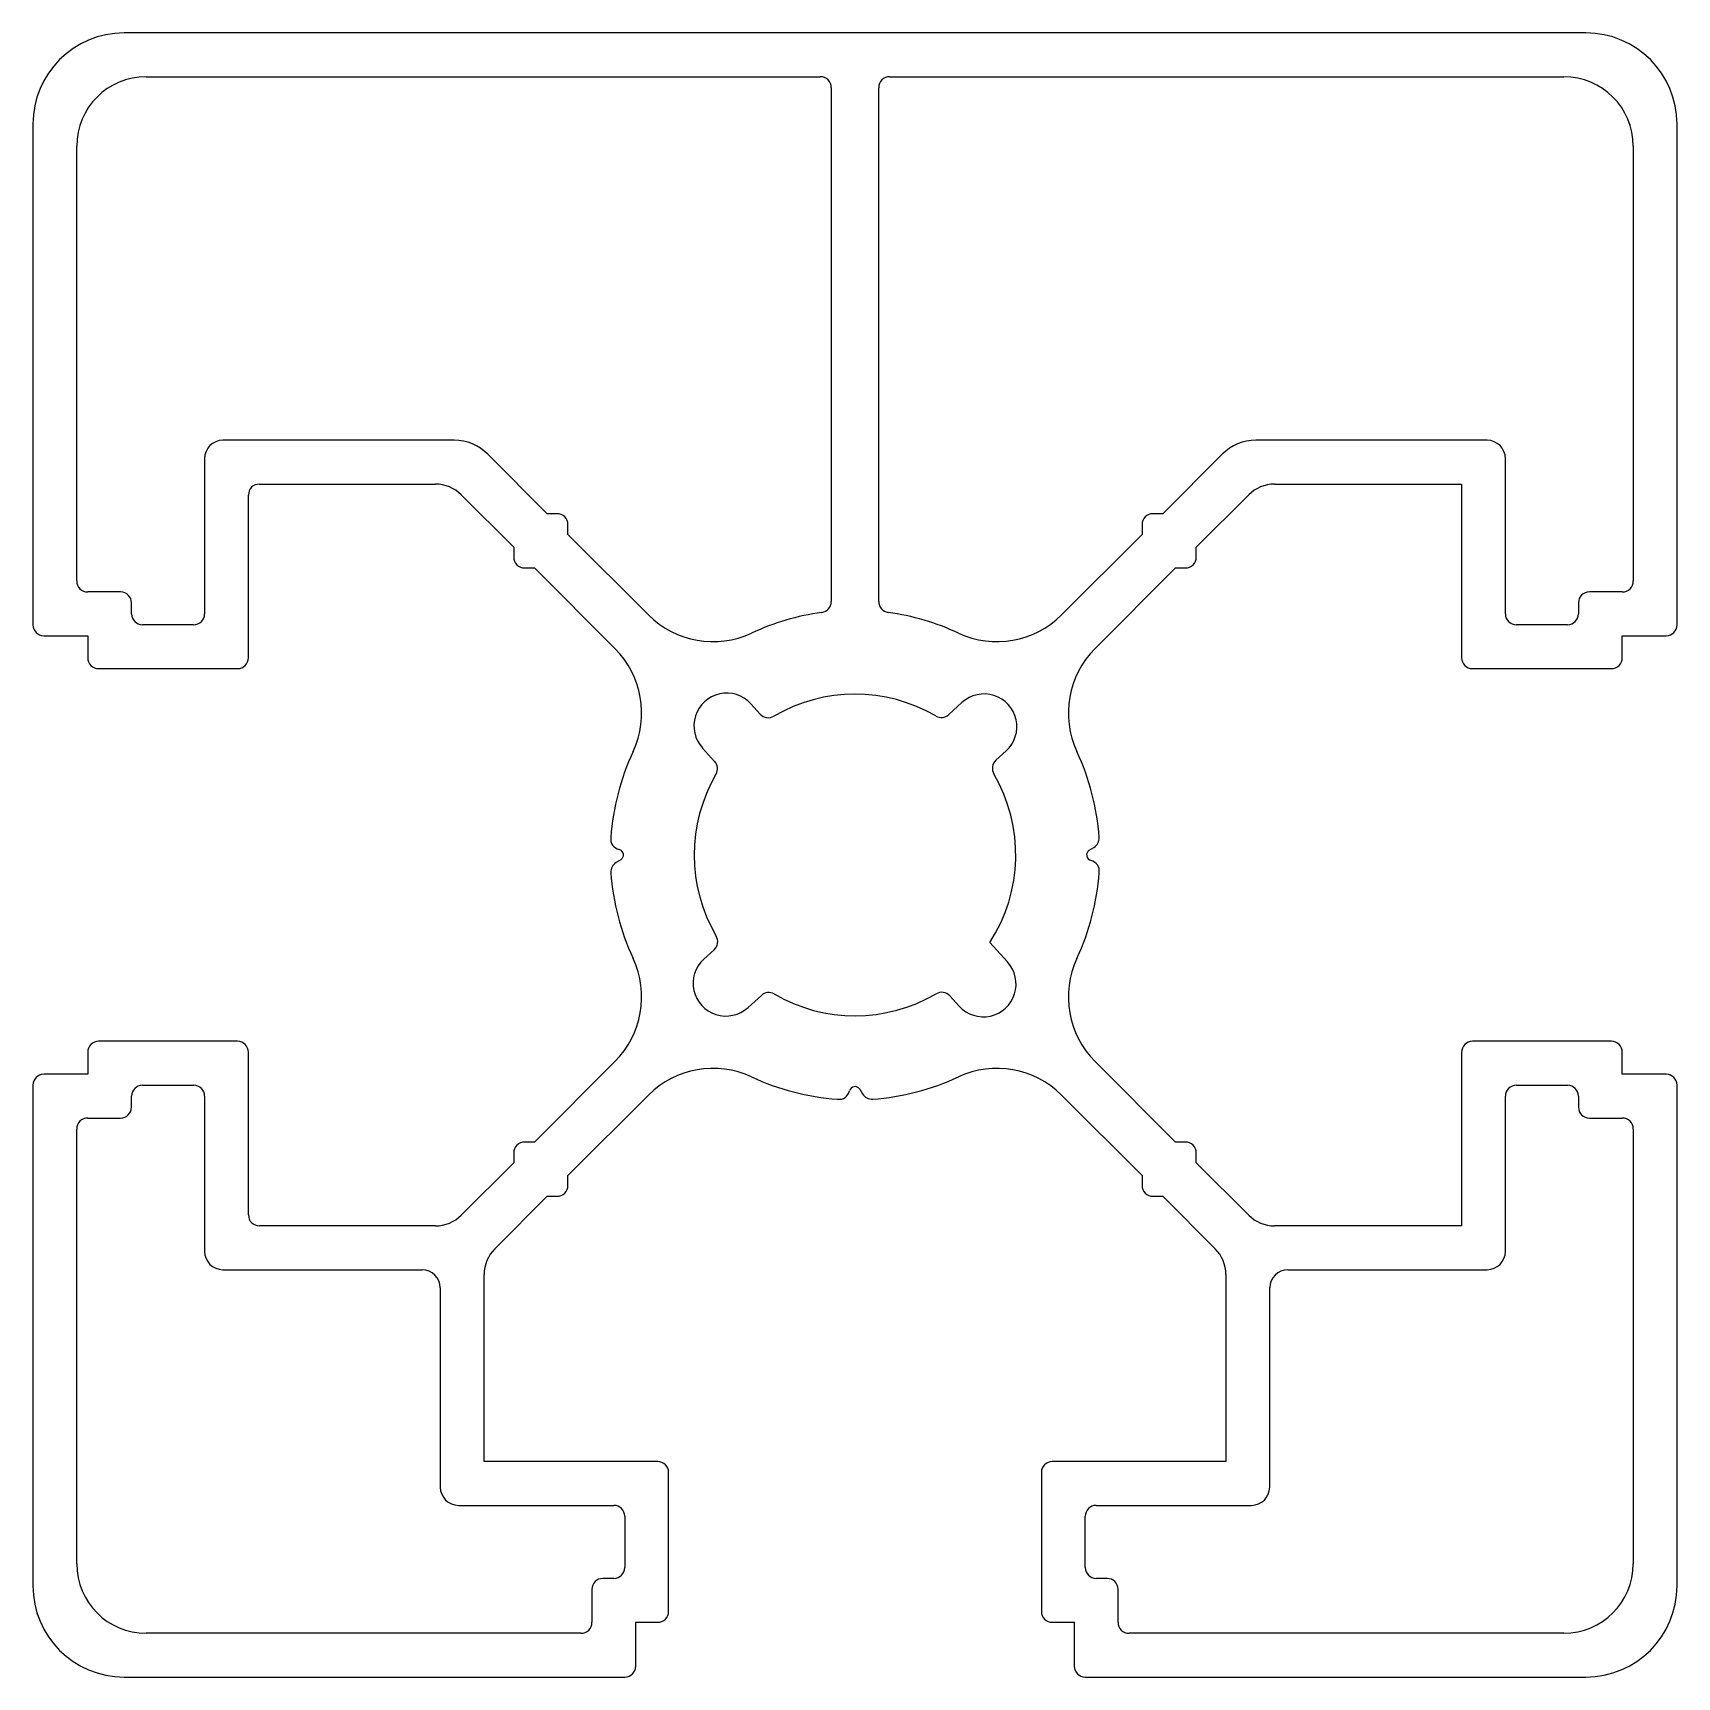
# Model space of a CAD drawing. Extents: x 1801.4 to 1846.4, y 1653.5 to 1698.5.
import ezdxf

# ---------------------------------------------------------------- set-up
doc = ezdxf.new("R2010")
doc.units = 0
doc.layers.get('0').update_dxf_attribs({"linetype": 'CONTINUOUS'})

msp = doc.modelspace()

# ---------------------------------------------------------------- linework, layer by layer
for p, q in [((1843.876, 1698.452), (1803.876, 1698.452)), ((1804.476, 1697.252), (1822.926, 1697.252)), ((1823.226, 1696.952), (1823.226, 1682.887)), ((1824.526, 1682.887), (1824.526, 1696.952)), ((1824.826, 1697.252), (1843.276, 1697.252)), ((1801.376, 1695.952), (1801.376, 1682.252)), ((1846.376, 1682.252), (1846.376, 1695.952)), ((1802.576, 1683.452), (1802.576, 1695.352)), ((1845.176, 1695.352), (1845.176, 1683.452)), ((1812.907, 1687.302), (1806.576, 1687.302)), ((1841.176, 1687.302), (1834.846, 1687.302)), ((1806.076, 1686.802), (1806.076, 1682.552)), ((1815.454, 1685.293), (1813.826, 1686.921)), ((1833.926, 1686.921), (1832.298, 1685.293)), ((1841.676, 1682.552), (1841.676, 1686.802)), ((1807.276, 1681.352), (1807.276, 1685.802)), ((1807.576, 1686.102), (1812.393, 1686.102)), ((1813.1, 1685.809), (1814.535, 1684.374)), ((1833.218, 1684.374), (1834.653, 1685.809)), ((1835.36, 1686.102), (1840.476, 1686.102)), ((1840.476, 1686.102), (1840.476, 1681.352)), ((1815.72, 1685.293), (1815.454, 1685.293)), ((1832.298, 1685.293), (1832.033, 1685.293)), ((1816.02, 1684.727), (1816.02, 1684.993)), ((1831.733, 1684.993), (1831.733, 1684.727)), ((1814.535, 1684.374), (1814.535, 1684.108)), ((1818.224, 1682.523), (1816.02, 1684.727)), ((1831.733, 1684.727), (1829.529, 1682.523)), ((1833.218, 1684.108), (1833.218, 1684.374)), ((1814.835, 1683.808), (1815.101, 1683.808)), ((1815.101, 1683.808), (1817.304, 1681.604)), ((1830.448, 1681.604), (1832.652, 1683.808)), ((1832.652, 1683.808), (1832.918, 1683.808)), ((1803.776, 1683.152), (1802.876, 1683.152)), ((1844.876, 1683.152), (1843.976, 1683.152)), ((1804.076, 1682.552), (1804.076, 1682.852)), ((1843.676, 1682.852), (1843.676, 1682.552)), ((1805.776, 1682.252), (1804.376, 1682.252)), ((1843.376, 1682.252), (1841.976, 1682.252)), ((1801.676, 1681.952), (1802.876, 1681.952)), ((1802.876, 1681.952), (1802.876, 1681.352)), ((1844.876, 1681.352), (1844.876, 1681.952)), ((1844.876, 1681.952), (1846.076, 1681.952)), ((1803.176, 1681.052), (1806.976, 1681.052)), ((1840.776, 1681.052), (1844.576, 1681.052)), ((1821.028, 1680.089), (1821.285, 1679.808)), ((1826.44, 1679.794), (1826.804, 1680.126)), ((1820.034, 1678.515), (1819.702, 1678.879)), ((1828.014, 1678.8), (1827.733, 1678.543)), ((1817.466, 1675.823), (1817.337, 1675.745)), ((1830.287, 1676.08), (1830.415, 1676.158)), ((1827.566, 1673.555), (1828.05, 1673.024)), ((1819.738, 1673.103), (1820.02, 1673.36)), ((1821.313, 1672.11), (1820.949, 1671.777)), ((1826.725, 1671.814), (1826.468, 1672.095)), ((1806.976, 1670.852), (1803.176, 1670.852)), ((1844.576, 1670.852), (1840.776, 1670.852)), ((1802.876, 1670.552), (1802.876, 1669.952)), ((1807.276, 1666.102), (1807.276, 1670.552)), ((1840.476, 1670.552), (1840.476, 1665.802)), ((1844.876, 1669.952), (1844.876, 1670.552)), ((1802.876, 1669.952), (1801.676, 1669.952)), ((1817.304, 1670.299), (1815.101, 1668.095)), ((1832.652, 1668.095), (1830.448, 1670.299)), ((1846.076, 1669.952), (1844.876, 1669.952)), ((1801.376, 1669.652), (1801.376, 1655.952)), ((1804.376, 1669.652), (1805.776, 1669.652)), ((1824.004, 1669.541), (1824.083, 1669.412)), ((1841.976, 1669.652), (1843.376, 1669.652)), ((1846.376, 1655.952), (1846.376, 1669.652)), ((1804.076, 1669.052), (1804.076, 1669.352)), ((1806.076, 1669.352), (1806.076, 1665.102)), ((1816.02, 1667.176), (1818.224, 1669.38)), ((1829.529, 1669.38), (1831.733, 1667.176)), ((1841.676, 1665.102), (1841.676, 1669.352)), ((1843.676, 1669.352), (1843.676, 1669.052)), ((1802.876, 1668.752), (1803.776, 1668.752)), ((1843.976, 1668.752), (1844.876, 1668.752)), ((1802.576, 1656.552), (1802.576, 1668.452)), ((1845.176, 1668.452), (1845.176, 1656.552)), ((1814.535, 1667.795), (1814.535, 1667.53)), ((1815.101, 1668.095), (1814.835, 1668.095)), ((1832.918, 1668.095), (1832.652, 1668.095)), ((1833.218, 1667.53), (1833.218, 1667.795)), ((1814.535, 1667.53), (1813.1, 1666.094)), ((1834.653, 1666.094), (1833.218, 1667.53)), ((1816.02, 1666.91), (1816.02, 1667.176)), ((1831.733, 1667.176), (1831.733, 1666.91)), ((1814.019, 1665.175), (1815.454, 1666.61)), ((1815.454, 1666.61), (1815.72, 1666.61)), ((1832.033, 1666.61), (1832.298, 1666.61)), ((1832.298, 1666.61), (1833.733, 1665.175)), ((1812.393, 1665.802), (1807.576, 1665.802)), ((1840.476, 1665.802), (1835.36, 1665.802)), ((1806.576, 1664.602), (1812.026, 1664.602)), ((1835.726, 1664.602), (1841.176, 1664.602)), ((1812.526, 1664.102), (1812.526, 1658.652)), ((1813.726, 1659.352), (1813.726, 1664.468)), ((1834.026, 1664.468), (1834.026, 1659.352)), ((1835.226, 1658.652), (1835.226, 1664.102)), ((1818.476, 1659.352), (1813.726, 1659.352)), ((1834.026, 1659.352), (1829.276, 1659.352)), ((1818.776, 1655.252), (1818.776, 1659.052)), ((1828.976, 1659.052), (1828.976, 1655.252)), ((1813.026, 1658.152), (1817.276, 1658.152)), ((1817.576, 1657.852), (1817.576, 1656.452)), ((1830.176, 1656.452), (1830.176, 1657.852)), ((1830.476, 1658.152), (1834.726, 1658.152)), ((1817.276, 1656.152), (1816.976, 1656.152)), ((1830.776, 1656.152), (1830.476, 1656.152)), ((1816.676, 1655.852), (1816.676, 1654.952)), ((1831.076, 1654.952), (1831.076, 1655.852)), ((1816.376, 1654.652), (1804.476, 1654.652)), ((1817.876, 1653.752), (1817.876, 1654.952)), ((1817.876, 1654.952), (1818.476, 1654.952)), ((1829.276, 1654.952), (1829.876, 1654.952)), ((1829.876, 1654.952), (1829.876, 1653.752)), ((1843.276, 1654.652), (1831.376, 1654.652)), ((1803.876, 1653.452), (1817.576, 1653.452)), ((1830.176, 1653.452), (1843.876, 1653.452))]:
    msp.add_line(p, q)
for centre, radius, start, end in [((1803.876, 1695.952), 2.5, 90, 180), ((1843.876, 1695.952), 2.5, 0, 90), ((1804.476, 1695.352), 1.9, 90, 180), ((1822.926, 1696.952), 0.3, 0, 90), ((1824.826, 1696.952), 0.3, 90, 180), ((1843.276, 1695.352), 1.9, 0, 90), ((1806.576, 1686.802), 0.5, 90, 180), ((1812.907, 1686.002), 1.3, 45, 90), ((1834.846, 1686.002), 1.3, 90, 135), ((1841.176, 1686.802), 0.5, 0, 90), ((1807.576, 1685.802), 0.3, 90, 180), ((1812.393, 1685.102), 1, 45, 90), ((1835.36, 1685.102), 1, 90, 135), ((1815.72, 1684.993), 0.3, 0, 90), ((1832.033, 1684.993), 0.3, 90, 180), ((1814.835, 1684.108), 0.3, 180, 270), ((1832.918, 1684.108), 0.3, 270, 0), ((1802.876, 1683.452), 0.3, 180, 270), ((1844.876, 1683.452), 0.3, 270, 360), ((1803.776, 1682.852), 0.3, 0, 90), ((1843.976, 1682.852), 0.3, 90, 180), ((1804.376, 1682.552), 0.3, 180, 270), ((1805.776, 1682.552), 0.3, 270, 0), ((1823.876, 1675.952), 6.7, 97.7999, 114.9774), ((1822.926, 1682.887), 0.3, 277.7999, 0), ((1824.826, 1682.887), 0.3, 180, 262.2001), ((1823.876, 1675.952), 6.7, 65.0226, 82.2001), ((1841.976, 1682.552), 0.3, 180, 270), ((1843.376, 1682.552), 0.3, 270, 360), ((1801.676, 1682.252), 0.3, 180, 270), ((1819.991, 1684.291), 2.5, 225, 294.9774), ((1827.761, 1684.291), 2.5, 245.0226, 315), ((1846.076, 1682.252), 0.3, 270, 0), ((1803.176, 1681.352), 0.3, 180, 270), ((1806.976, 1681.352), 0.3, 270, 0), ((1815.537, 1679.836), 2.5, 335.0226, 45), ((1832.216, 1679.836), 2.5, 135, 204.9774), ((1840.776, 1681.352), 0.3, 180, 270), ((1844.576, 1681.352), 0.3, 270, 360), ((1820.365, 1679.485), 0.897, 42.373, 222.4063), ((1823.876, 1675.952), 4.4, 59.8371, 120.2825), ((1827.409, 1679.463), 0.897, 312.373, 132.4063), ((1821.506, 1680.01), 0.3, 222.373, 300.2825), ((1826.238, 1680.015), 0.3, 239.8371, 312.373), ((1823.876, 1675.952), 6.7, 155.0226, 175.8552), ((1819.813, 1678.313), 0.3, 329.8371, 42.373), ((1827.935, 1678.322), 0.3, 132.373, 210.2825), ((1823.876, 1675.952), 6.7, 4.1448, 24.9774), ((1823.876, 1675.952), 4.4, 149.8371, 210.2825), ((1823.876, 1675.952), 4.4, 326.9919, 30.2825), ((1817.49, 1676.39), 0.3, 171.1555, 256.6438), ((1830.26, 1676.414), 0.3, 301.3069, 4.1448), ((1817.388, 1675.952), 0.15, 301.3069, 77.1629), ((1830.365, 1675.952), 0.15, 121.3069, 257.1629), ((1830.262, 1675.513), 0.3, 351.1555, 76.6438), ((1817.493, 1675.489), 0.3, 121.3069, 184.1448), ((1823.876, 1675.952), 6.7, 184.1448, 204.9771), ((1823.876, 1675.952), 6.7, 335.0226, 355.8552), ((1819.818, 1673.582), 0.3, 312.373, 30.2825), ((1815.537, 1672.067), 2.5, 315, 24.978), ((1820.343, 1672.44), 0.897, 132.373, 312.4063), ((1832.216, 1672.067), 2.5, 155.0226, 225), ((1827.388, 1672.419), 0.897, 222.373, 42.4063), ((1821.515, 1671.888), 0.3, 59.8371, 132.373), ((1823.876, 1675.952), 4.4, 239.8371, 300.2825), ((1826.246, 1671.893), 0.3, 42.373, 120.2825), ((1803.176, 1670.552), 0.3, 90, 180), ((1806.976, 1670.552), 0.3, 0, 90), ((1840.776, 1670.552), 0.3, 90, 180), ((1844.576, 1670.552), 0.3, 0, 90), ((1801.676, 1669.652), 0.3, 90, 180), ((1819.991, 1667.612), 2.5, 65.0226, 135), ((1827.761, 1667.612), 2.5, 45, 114.9774), ((1846.076, 1669.652), 0.3, 0, 90), ((1804.376, 1669.352), 0.3, 90, 180), ((1805.776, 1669.352), 0.3, 0, 90), ((1823.876, 1675.952), 6.7, 245.0226, 265.8552), ((1823.876, 1669.463), 0.15, 31.3069, 167.1629), ((1823.876, 1675.952), 6.7, 274.1448, 294.9774), ((1841.976, 1669.352), 0.3, 90, 180), ((1843.376, 1669.352), 0.3, 0, 90), ((1803.776, 1669.052), 0.3, 270, 360), ((1823.438, 1669.566), 0.3, 261.1555, 346.6438), ((1824.339, 1669.568), 0.3, 211.3069, 274.1448), ((1843.976, 1669.052), 0.3, 180, 270), ((1802.876, 1668.452), 0.3, 90, 180), ((1844.876, 1668.452), 0.3, 0, 90), ((1814.835, 1667.795), 0.3, 90, 180), ((1832.918, 1667.795), 0.3, 0, 90), ((1815.72, 1666.91), 0.3, 270, 0), ((1832.033, 1666.91), 0.3, 180, 270), ((1807.576, 1666.102), 0.3, 180, 270), ((1812.393, 1666.802), 1, 270, 315.0009), ((1835.36, 1666.802), 1, 225, 270), ((1806.576, 1665.102), 0.5, 180, 270), ((1814.726, 1664.468), 1, 135, 180.0009), ((1833.026, 1664.468), 1, 0, 45), ((1841.176, 1665.102), 0.5, 270, 0), ((1812.026, 1664.102), 0.5, 0, 90), ((1835.726, 1664.102), 0.5, 90, 180), ((1818.476, 1659.052), 0.3, 0, 90), ((1829.276, 1659.052), 0.3, 90, 180), ((1813.026, 1658.652), 0.5, 180, 270), ((1834.726, 1658.652), 0.5, 270, 0), ((1817.276, 1657.852), 0.3, 0, 90), ((1830.476, 1657.852), 0.3, 90, 180), ((1804.476, 1656.552), 1.9, 180, 270), ((1817.276, 1656.452), 0.3, 270, 0), ((1830.476, 1656.452), 0.3, 180, 270), ((1843.276, 1656.552), 1.9, 270, 360), ((1816.976, 1655.852), 0.3, 90, 180), ((1830.776, 1655.852), 0.3, 0, 90), ((1803.876, 1655.952), 2.5, 180, 270), ((1843.876, 1655.952), 2.5, 270, 0), ((1818.476, 1655.252), 0.3, 270, 0), ((1829.276, 1655.252), 0.3, 180, 270), ((1816.376, 1654.952), 0.3, 270, 0), ((1831.376, 1654.952), 0.3, 180, 270), ((1817.576, 1653.752), 0.3, 270, 0), ((1830.176, 1653.752), 0.3, 180, 270)]:
    msp.add_arc(centre, radius, start, end)

doc.saveas('drawing.dxf')
